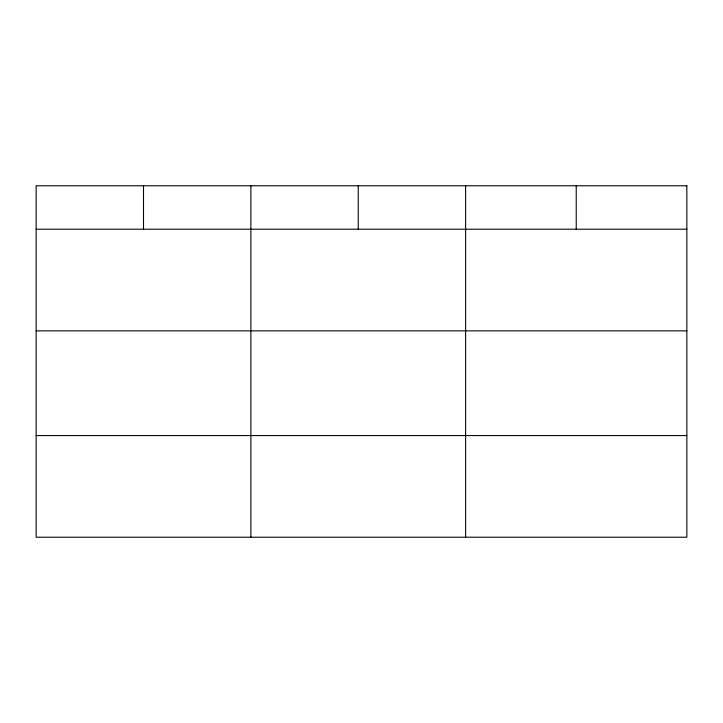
<?xml version="1.0" encoding="UTF-8"?>
<svg xmlns="http://www.w3.org/2000/svg" width="723" height="723" viewBox="0 0 723 723"><rect width="100%" height="100%" fill="white"/><g stroke="black" fill="none" stroke-linecap="round" stroke-linejoin="round"><path stroke-width="1.08" d="M36.15 229.209L686.85 229.209M36.15 330.854L686.85 330.854M36.15 435.571L686.85 435.571M576.231 185.784L576.231 229.209M465.612 185.784L465.612 537.216M358.247 185.784L358.247 229.209M250.881 185.784L250.881 537.216M143.516 185.784L143.516 229.209M686.85 185.784L36.15 185.784L36.15 537.216L686.85 537.216L686.85 185.784"/></g></svg>
